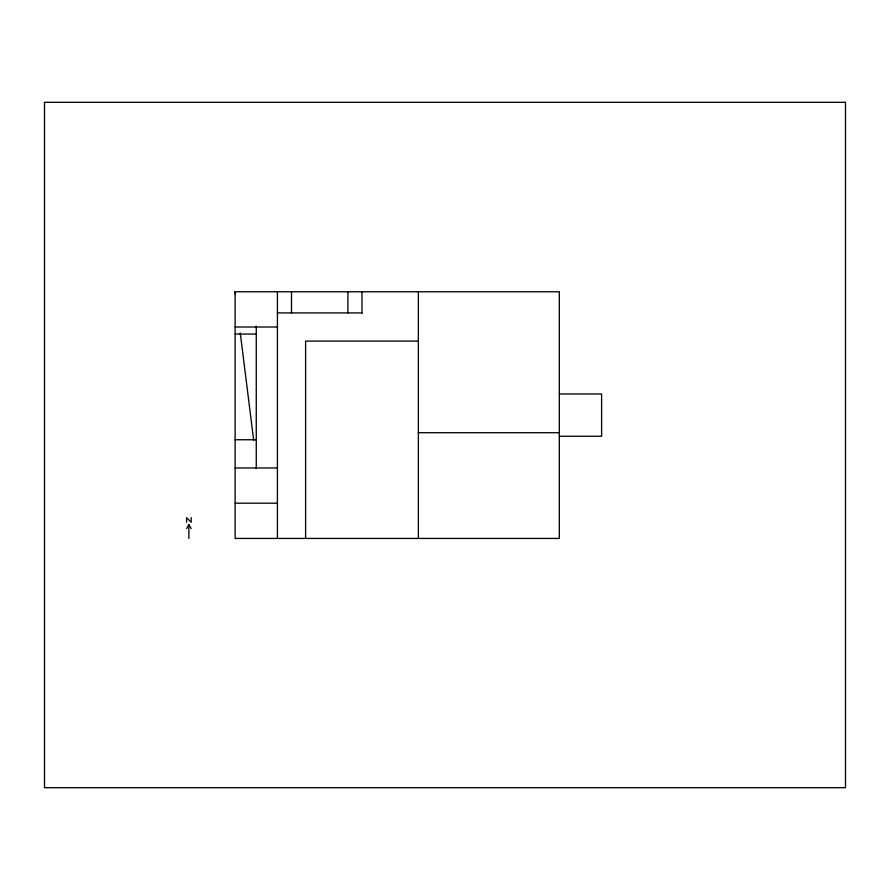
<?xml version="1.0" encoding="UTF-8"?>
<svg xmlns="http://www.w3.org/2000/svg" width="890" height="890" viewBox="0 0 890 890"><rect width="100%" height="100%" fill="white"/><g stroke="black" fill="none" stroke-linecap="round" stroke-linejoin="round"><path stroke-width="1.33" d="M186.566 528.571L188.88 524.566L191.183 528.571M235.127 291.764L559.321 291.764L559.321 538.439L235.127 538.439L235.127 291.764L235.461 294.512M277.413 312.913L362.419 312.913M235.127 327.008L277.413 327.008M235.127 334.05L256.264 334.05M418.367 341.104L305.604 341.104L305.604 538.439M559.321 393.959L601.607 393.959L601.607 436.245L559.321 436.245M418.367 432.718L559.321 432.718M235.127 439.749L256.264 439.749M235.127 467.962L277.413 467.962M235.127 503.195L277.413 503.195M240.278 333.016L253.683 440.283M418.367 291.764L418.367 538.439M361.985 291.764L361.985 312.913M347.89 291.764L347.89 312.913M291.508 291.764L291.508 312.913M277.413 291.764L277.413 538.439M256.264 326.118L256.264 468.541M191.183 517.624L191.183 522.252L186.566 517.624L186.566 522.252M188.88 524.566L188.88 538.439M845.5 102.317L44.5 102.317L44.5 787.683L845.5 787.683L845.5 102.317"/></g></svg>
